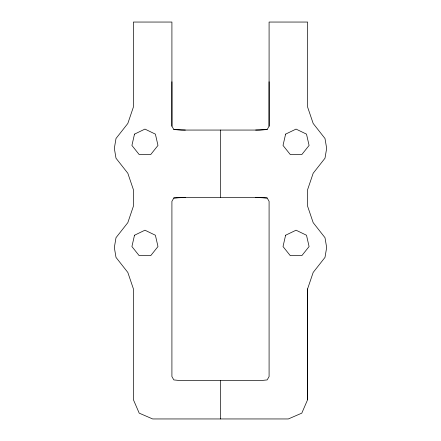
<?xml version="1.0" encoding="UTF-8"?>
<svg xmlns="http://www.w3.org/2000/svg" width="441" height="441" viewBox="0 0 441 441"><rect width="100%" height="100%" fill="white"/><g stroke="black" fill="none" stroke-linecap="round" stroke-linejoin="round"><path stroke-width="0.66" d="M171.913 126.209L171.913 22.05L133.391 22.05L133.391 107.053L127.824 123.463L116 138.507L114.34 148.358L116 158.209L127.824 173.252L133.391 189.663L133.391 206.239L127.824 222.65L116 237.693L114.34 247.544L116 257.395L127.824 272.439L133.391 288.849L133.391 399.689L139.202 413.14L152.652 418.95L288.348 418.95L301.798 413.14L307.609 399.689L307.609 288.849L313.176 272.439L325 257.395L326.66 247.544L325 237.693L313.176 222.65L307.609 206.239L307.609 189.663L313.176 173.252L325 158.209L326.66 148.358L325 138.507L313.176 123.463L307.609 107.053L307.609 22.05L269.087 22.05L269.087 126.209L267.163 129.544L259.71 130.062L181.29 130.062L173.837 129.544L171.913 126.209L171.913 81.756M269.087 126.209L269.087 81.756M173.837 197.987L171.913 201.322L171.913 376.581L173.837 379.916L178.765 380.434L262.235 380.434L267.163 379.916L269.087 376.581L269.087 201.322L267.163 197.987L259.71 197.469L181.29 197.469L173.837 197.987L185.325 197.469M255.675 130.062L267.163 129.544M173.837 129.544L185.325 130.062M255.675 197.469L267.163 197.987M307.609 288.849L307.609 399.689M220.5 130.062L220.5 197.469M220.5 380.434L220.5 418.95M134.499 134.13L131.914 145.442L139.147 154.51L150.75 154.51L157.977 145.442L155.397 134.13L144.946 129.097L134.499 134.13M134.499 235.24L131.914 246.552L139.147 255.62L150.75 255.62L157.977 246.552L155.397 235.24L144.946 230.208L134.499 235.24M285.603 134.13L283.023 145.442L290.25 154.51L301.853 154.51L309.086 145.442L306.501 134.13L296.054 129.097L285.603 134.13M285.603 235.24L283.023 246.552L290.25 255.62L301.853 255.62L309.086 246.552L306.501 235.24L296.054 230.208L285.603 235.24"/></g></svg>
